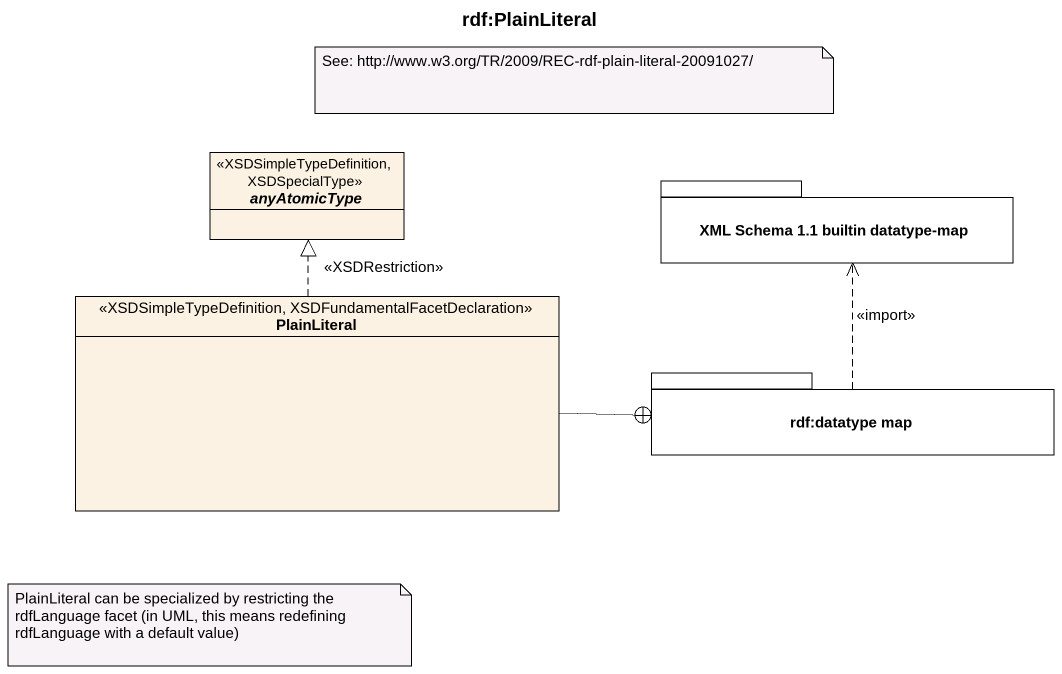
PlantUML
@startuml
title rdf:PlainLiteral
hide circle
hide empty members
abstract class anyAtomicType <<XSDSimpleTypeDefinition, XSDSpecialType>>
package "XML Schema 1.1 builtin datatype-map" as XML_Schema_1_1_builtin {
}
class PlainLiteral <<XSDSimpleTypeDefinition, XSDFundamentalFacetDeclaration>>
package "rdf:datatype map" as rdf_datatype_map {
}
PlainLiteral .up.|> anyAtomicType : <<XSDRestriction>>
PlainLiteral -right-+ rdf_datatype_map
rdf_datatype_map .up.> XML_Schema_1_1_builtin : <<import>>
note as N1
  See: http://www.w3.org/TR/2009/REC-rdf-plain-literal-20091027/
end note
note as N2
  PlainLiteral can be specialized by restricting the rdfLanguage facet (in UML, this means redefining rdfLanguage with a default value)
end note
@enduml
